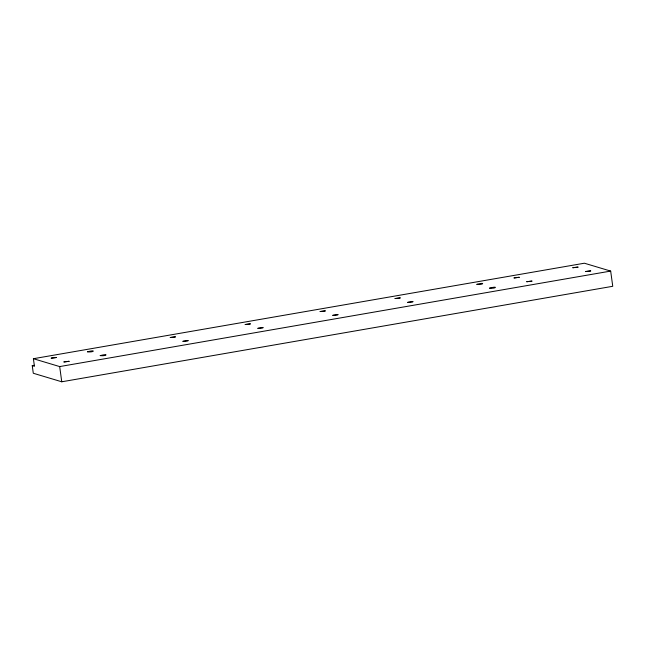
<?xml version="1.0" encoding="UTF-8"?>
<svg xmlns="http://www.w3.org/2000/svg" width="645" height="645" viewBox="0 0 645 645"><rect width="100%" height="100%" fill="white"/><g stroke="black" fill="none" stroke-linecap="round" stroke-linejoin="round"><path stroke-width="0.97" d="M32.25 365.651L34.443 366.312L33.395 358.709L584.394 263.216L610.67 271.085L612.75 286.291L61.759 381.784L33.29 373.253L32.25 365.651L34.233 365.312M33.395 358.709L59.679 366.578L610.67 271.085M59.679 366.578L61.759 381.784M514.073 277.931L519.225 277.286L514.073 277.931M51.245 358.128L56.389 357.507L51.245 358.128M63.952 361.934L69.088 361.305L63.952 361.934M87.535 351.807C93.702 352.646 96.629 349.316 87.535 351.807M100.233 355.613C106.401 356.451 109.336 353.121 100.233 355.613M170.264 337.504L175.408 336.883L170.264 337.504M182.962 341.31L188.106 340.681L182.962 341.31M245.197 324.516L250.341 323.895L245.197 324.516M257.895 328.321L263.039 327.7L257.895 328.321M320.13 311.527L325.274 310.906L320.13 311.527M332.836 315.332L337.972 314.712L332.836 315.332M395.071 298.546L400.206 297.917L395.071 298.546M407.769 302.344L412.913 301.723L407.769 302.344M476.905 284.332C483.073 285.163 485.999 281.841 476.905 284.332M489.603 288.138C495.771 288.968 498.698 285.638 489.603 288.138M526.78 281.72L531.923 281.099L526.78 281.72M572.857 267.731L577.993 267.111L572.857 267.731M585.555 271.537L590.699 270.916L585.555 271.537"/></g></svg>
